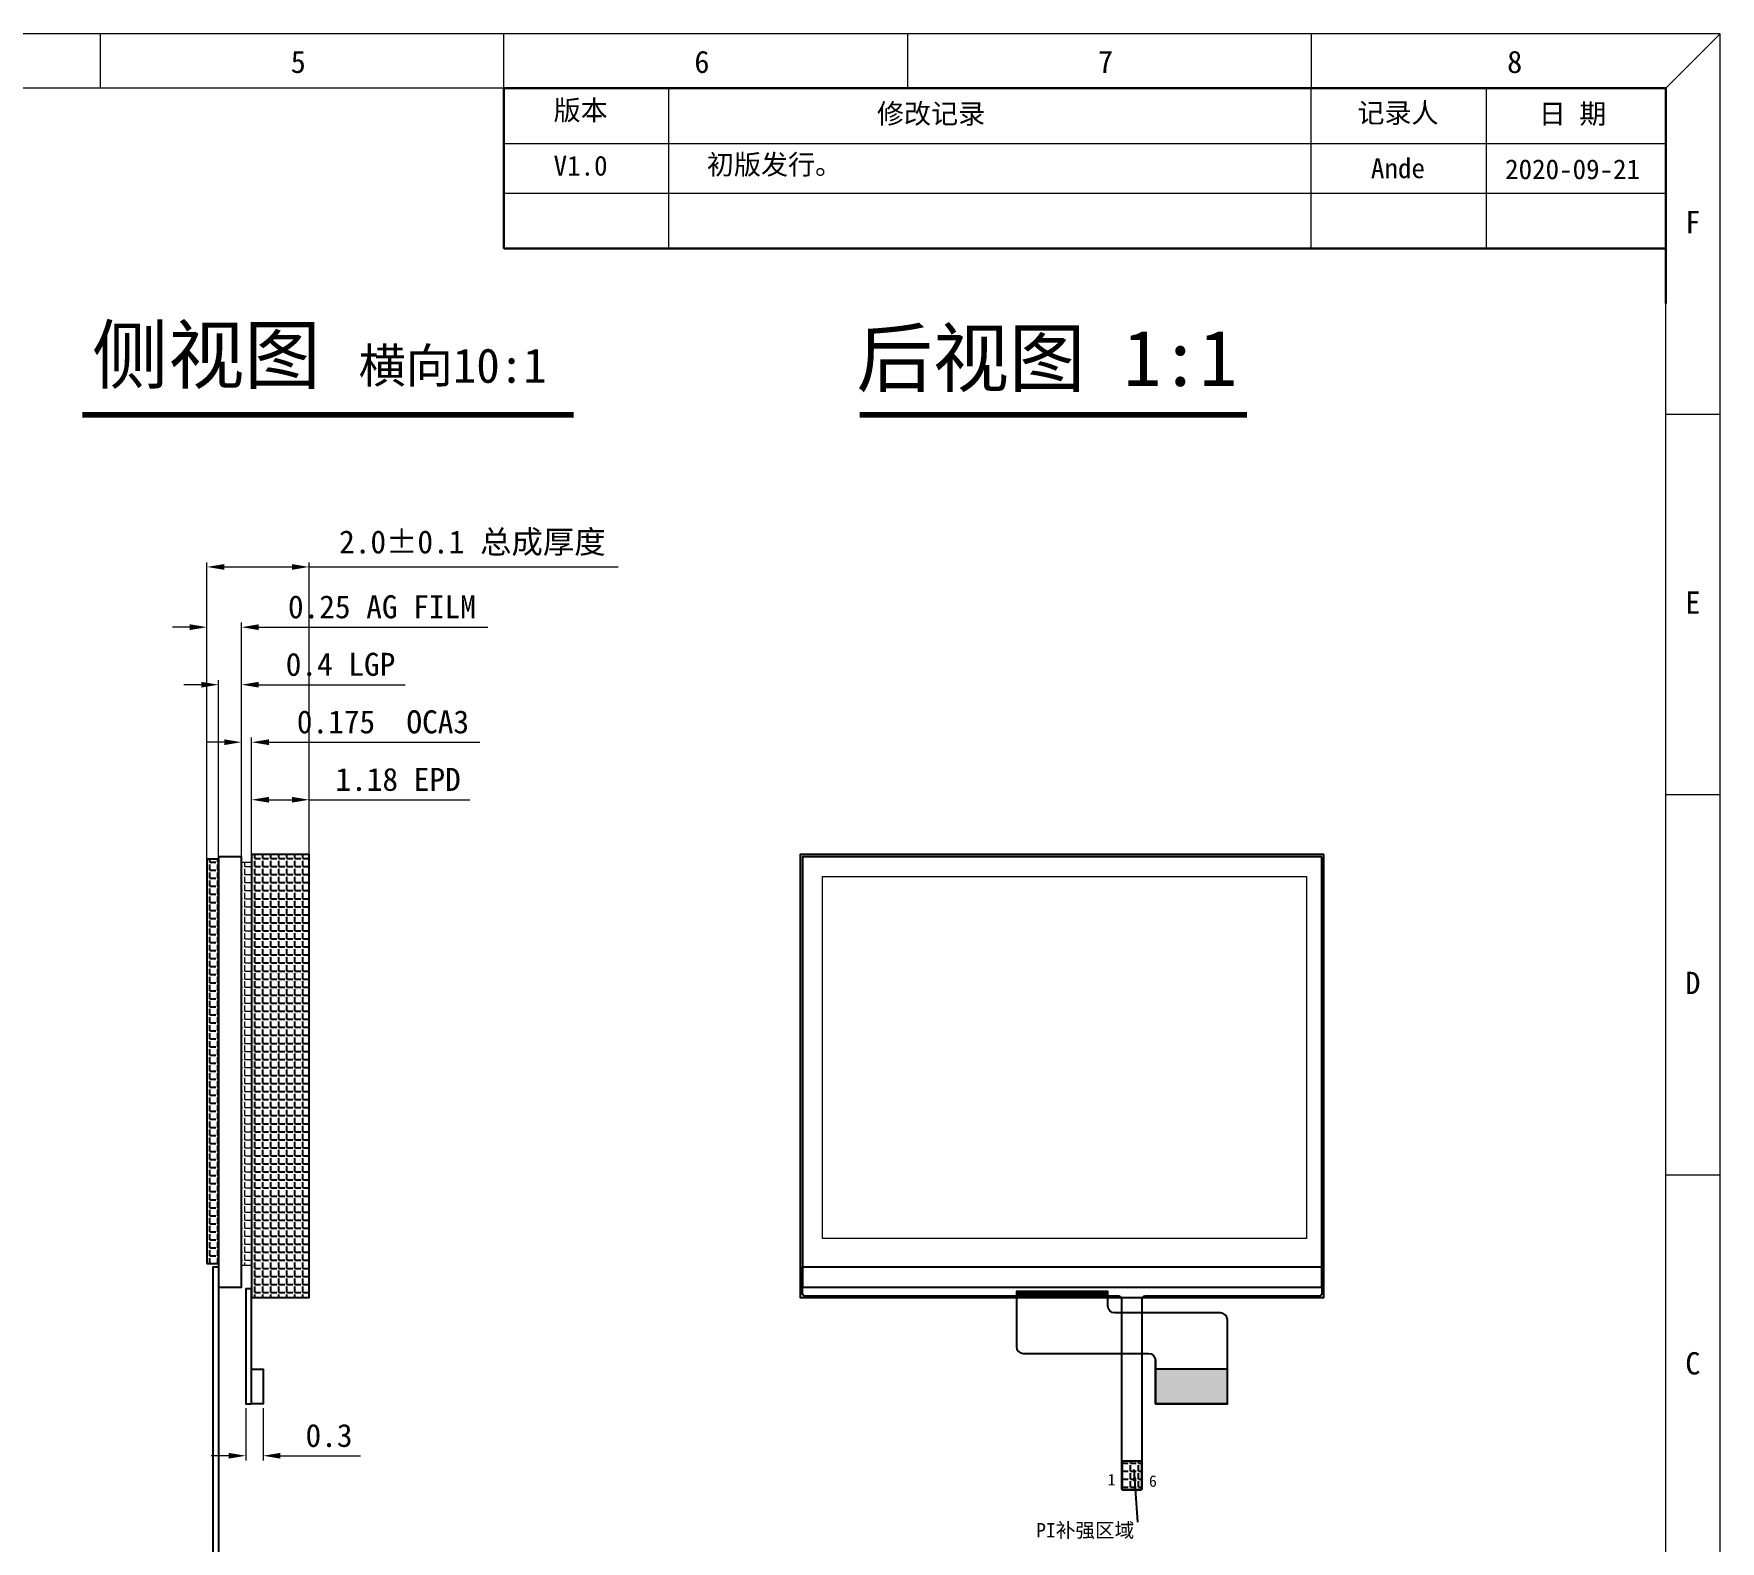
# Model space of a CAD drawing. Header units: millimetres. Extents: x 245 to 12024, y -5479 to 598.
# Drawn here: x 11731.3 to 12024.4, y -5343.9 to -5081.8 of the extents above; entities that cross this region are included whole.
import ezdxf
from ezdxf.enums import TextEntityAlignment as Align

# ---------------------------------------------------------------- set-up
doc = ezdxf.new("R2010")
doc.units = ezdxf.units.MM
for name, color, linetype in [('COVERLENS', 2, 'Continuous'), ('DIM', 7, 'Continuous'), ('FPC', 5, 'Continuous'), ('LCD', 240, 'Continuous'), ('LGP', 4, 'Continuous'), ('SENSOR', 3, 'Continuous'), ('背胶', 6, 'Continuous')]:
    doc.layers.add(name, color=color, linetype=linetype)
for name, color, linetype, lineweight in [('OCA', 206, 'Continuous', 5), ('Sundenal', 4, 'Continuous', 20), ('文字', 2, 'Continuous', 20)]:
    doc.layers.add(name, color=color, linetype=linetype, lineweight=lineweight)
doc.styles.get("Standard").update_dxf_attribs({"font": 'isocp2.shx', "bigfont": 'extfont2.shx'})
doc.styles.add('宋体', font='')
doc.styles.get('宋体').set_extended_font_data('SimSun')
doc.dimstyles.new('Sundenal', dxfattribs={"dimtxt": 3.5, "dimasz": 2, "dimexe": 1.5, "dimexo": 0.5, "dimtad": 1, "dimdsep": 46, "dimtxsty": 'Standard', "dimcen": 2.5, "dimadec": 0, "dimazin": 0, "dimtm": 1e-09, "dimtfac": 1, "dimtmove": 0, "dimatfit": 3, "dimfxl": 1, "dimarcsym": 0})
doc.dimstyles.new('Sundenal$0', dxfattribs={"dimtxt": 6, "dimasz": 3, "dimexe": 0.8, "dimexo": 0.8, "dimgap": 0.2, "dimtad": 1, "dimzin": 1, "dimdsep": 46, "dimtxsty": '宋体', "dimcen": 2.5, "dimadec": 0, "dimazin": 0, "dimtfac": 1, "dimtofl": 0, "dimtmove": 0, "dimatfit": 3, "dimfxl": 0.8, "dimtolj": 1, "dimlwd": 13, "dimlwe": 13, "dimarcsym": 0})

# ---------------------------------------------------------------- blocks, each defined once
blk = doc.blocks.new('sundenal')
at = {"layer": 'Sundenal', "color": 4}
blk.add_line((-429.24, 786.48), (-429.24, 805.66), dxfattribs=at)
blk.add_lwpolyline([(-1141.39, 0), (0, 0), (0, 805.66), (-1141.39, 805.66)], close=True, dxfattribs=at)
for points in [[(-571.67, 805.66), (-571.67, 786.48)], [(-286.82, 805.66), (-286.82, 786.48)], [(-144.39, 805.66), (-144.39, 786.48)], [(-19.18, 786.48), (0, 805.66)], [(-19.18, 671.38), (0, 671.38)], [(-19.18, 537.11), (0, 537.11)], [(-19.18, 402.83), (0, 402.83)]]:
    blk.add_lwpolyline(points, dxfattribs=at)
at = {"layer": 'Sundenal', "ltscale": 0.2}
blk.add_lwpolyline([(-19.18, 786.48), (-1122.21, 786.48), (-1122.21, 19.18), (-19.18, 19.18)], close=True, dxfattribs=at)
at = {"layer": 'Sundenal', "color": 4, "style": '宋体'}
for s, p in [('5', (-501.78, 795.73)), ('6', (-359.35, 795.73)), ('7', (-216.92, 795.73)), ('8', (-72.54, 795.73)), ('F', (-9.67, 739.15)), ('E', (-9.67, 604.87)), ('D', (-9.67, 470.59)), ('C', (-9.67, 336.32))]:
    blk.add_text(s, height=7.85, dxfattribs=at).set_placement(p, align=Align.MIDDLE_CENTER)
blk = doc.blocks.new('*D14')
at = {"layer": 'Defpoints', "color": 0, "transparency": 16777216}
for p in [(11779.19, -5214.97), (11769.19, -5230.89), (11779.19, -5230.89)]:
    blk.add_point(p, dxfattribs=at)
at = {"layer": 'DIM', "color": 0, "lineweight": 13, "transparency": 16777216}
for p, q in [((11769.19, -5230.09), (11769.19, -5214.17)), ((11772.19, -5214.97), (11776.19, -5214.97)), ((11779.19, -5230.09), (11779.19, -5214.17)), ((11779.19, -5214.97), (11807.1, -5214.97))]:
    blk.add_line(p, q, dxfattribs=at)
at = {"layer": 'DIM', "color": 0, "transparency": 16777216}
for points in [[(11772.19, -5214.47), (11772.19, -5215.47), (11769.19, -5214.97)], [(11776.19, -5214.47), (11776.19, -5215.47), (11779.19, -5214.97)]]:
    blk.add_solid(points, dxfattribs=at)
at = {"layer": 'DIM', "color": 0, "lineweight": 30, "transparency": 16777216, "insert": (11794.65, -5211.46), "char_height": 4, "attachment_point": 5, "style": '宋体'}
blk.add_mtext('\\A1;1.18 EPD', dxfattribs=at)
blk = doc.blocks.new('*D15')
at = {"layer": 'Defpoints', "color": 0, "transparency": 16777216}
for p in [(11769.19, -5204.97), (11767.44, -5230.49), (11769.19, -5230.27)]:
    blk.add_point(p, dxfattribs=at)
at = {"layer": 'DIM', "color": 0, "lineweight": 13, "transparency": 16777216}
for p, q in [((11764.44, -5204.97), (11761.44, -5204.97)), ((11767.44, -5229.69), (11767.44, -5204.17)), ((11769.19, -5229.47), (11769.19, -5204.17)), ((11772.19, -5204.97), (11808.86, -5204.97))]:
    blk.add_line(p, q, dxfattribs=at)
at = {"layer": 'DIM', "color": 0, "transparency": 16777216}
for points in [[(11764.44, -5204.47), (11764.44, -5205.47), (11767.44, -5204.97)], [(11772.19, -5204.47), (11772.19, -5205.47), (11769.19, -5204.97)]]:
    blk.add_solid(points, dxfattribs=at)
at = {"layer": 'DIM', "color": 0, "lineweight": 30, "transparency": 16777216, "insert": (11792.02, -5201.46), "char_height": 4, "attachment_point": 5, "style": '宋体'}
blk.add_mtext('\\A1;0.175  OCA3', dxfattribs=at)
blk = doc.blocks.new('*D10')
at = {"layer": 'Defpoints', "color": 0, "transparency": 16777216}
for p in [(11767.44, -5194.97), (11763.44, -5230.18), (11767.44, -5230.18)]:
    blk.add_point(p, dxfattribs=at)
at = {"layer": 'DIM', "color": 0, "lineweight": 13, "transparency": 16777216}
for p, q in [((11760.44, -5194.97), (11757.44, -5194.97)), ((11763.44, -5229.38), (11763.44, -5194.17)), ((11767.44, -5229.38), (11767.44, -5194.17)), ((11770.44, -5194.97), (11795.86, -5194.97))]:
    blk.add_line(p, q, dxfattribs=at)
at = {"layer": 'DIM', "color": 0, "transparency": 16777216}
for points in [[(11760.44, -5194.47), (11760.44, -5195.47), (11763.44, -5194.97)], [(11770.44, -5194.47), (11770.44, -5195.47), (11767.44, -5194.97)]]:
    blk.add_solid(points, dxfattribs=at)
at = {"layer": 'DIM', "color": 0, "lineweight": 30, "transparency": 16777216, "insert": (11784.65, -5191.46), "char_height": 4, "attachment_point": 5, "style": '宋体'}
blk.add_mtext('\\A1;0.4 LGP', dxfattribs=at)
blk = doc.blocks.new('*D16')
at = {"layer": 'Defpoints', "color": 0, "ltscale": 0.2, "transparency": 16777216}
for p in [(11768.19, -5319.96), (11771.19, -5319.96), (11771.19, -5329.01)]:
    blk.add_point(p, dxfattribs=at)
at = {"layer": '背胶', "color": 0, "lineweight": 13, "ltscale": 0.2, "transparency": 16777216}
for p, q in [((11768.19, -5320.76), (11768.19, -5329.81)), ((11771.19, -5320.76), (11771.19, -5329.81)), ((11765.19, -5329.01), (11762.19, -5329.01)), ((11774.19, -5329.01), (11788.1, -5329.01))]:
    blk.add_line(p, q, dxfattribs=at)
at = {"layer": '背胶', "color": 0, "ltscale": 0.2, "transparency": 16777216}
for points in [[(11765.19, -5328.51), (11765.19, -5329.51), (11768.19, -5329.01)], [(11774.19, -5328.51), (11774.19, -5329.51), (11771.19, -5329.01)]]:
    blk.add_solid(points, dxfattribs=at)
at = {"layer": '背胶', "color": 0, "ltscale": 0.2, "transparency": 16777216, "insert": (11782.65, -5325.51), "char_height": 4, "attachment_point": 5, "style": '宋体'}
blk.add_mtext('\\A1;0.3', dxfattribs=at)
blk = doc.blocks.new('*D18')
at = {"layer": 'Defpoints', "color": 0, "ltscale": 0.2, "transparency": 16777216}
for p in [(11779.19, -5174.5), (11779.19, -5224.89), (11761.44, -5230.58)]:
    blk.add_point(p, dxfattribs=at)
at = {"layer": '背胶', "color": 0, "lineweight": 13, "ltscale": 0.2, "transparency": 16777216}
for p, q in [((11761.44, -5229.78), (11761.44, -5173.7)), ((11764.44, -5174.5), (11776.19, -5174.5)), ((11779.19, -5224.09), (11779.19, -5173.7)), ((11779.19, -5174.5), (11832.92, -5174.5))]:
    blk.add_line(p, q, dxfattribs=at)
at = {"layer": '背胶', "color": 0, "ltscale": 0.2, "transparency": 16777216}
for points in [[(11764.44, -5174), (11764.44, -5175), (11761.44, -5174.5)], [(11776.19, -5174), (11776.19, -5175), (11779.19, -5174.5)]]:
    blk.add_solid(points, dxfattribs=at)
at = {"layer": '背胶', "color": 0, "ltscale": 0.2, "transparency": 16777216, "insert": (11807.56, -5170.38), "char_height": 4, "attachment_point": 5, "style": '宋体'}
blk.add_mtext('\\A1;2.0±0.1 总成厚度', dxfattribs=at)
blk = doc.blocks.new('*D26')
at = {"layer": 'Defpoints', "color": 0, "transparency": 16777216}
for p in [(11767.44, -5184.97), (11767.44, -5220.18), (11761.44, -5230.58)]:
    blk.add_point(p, dxfattribs=at)
at = {"layer": 'DIM', "color": 0, "lineweight": 13, "transparency": 16777216}
for p, q in [((11761.44, -5229.78), (11761.44, -5184.17)), ((11767.44, -5219.38), (11767.44, -5184.17)), ((11758.44, -5184.97), (11755.44, -5184.97)), ((11770.44, -5184.97), (11810.24, -5184.97))]:
    blk.add_line(p, q, dxfattribs=at)
at = {"layer": 'DIM', "color": 0, "transparency": 16777216}
for points in [[(11758.44, -5184.47), (11758.44, -5185.47), (11761.44, -5184.97)], [(11770.44, -5184.47), (11770.44, -5185.47), (11767.44, -5184.97)]]:
    blk.add_solid(points, dxfattribs=at)
at = {"layer": 'DIM', "color": 0, "lineweight": 30, "transparency": 16777216, "insert": (11791.84, -5181.46), "char_height": 4, "attachment_point": 5, "style": '宋体'}
blk.add_mtext('\\A1;0.25 AG FILM', dxfattribs=at)

msp = doc.modelspace()

# ---------------------------------------------------------------- hatches: boundary and pattern name
at = {"layer": 'FPC'}
msp.add_hatch(color=256, dxfattribs=at).paths.add_polyline_path([(11938.7735, -5313.9577), (11926.2737, -5313.9577), (11926.2737, -5319.9577), (11926.5329, -5319.9577), (11938.7735, -5319.9577), (11938.7735, -5317.1456), (11938.7735, -5316.6813)])
at = {"layer": 'FPC', "ltscale": 0.2}
h = msp.add_hatch(dxfattribs=at)
h.set_pattern_fill('ANGLE', color=256, scale=0.2, style=0)
h.set_pattern_definition([(0, (-14.0435, -435.1954), (0, 1.397), [1.016, -0.381]), (90, (-14.0435, -435.1954), (-1.397, 9e-17), [1.016, -0.381])])
edge = h.paths.add_edge_path()
edge.add_line((11920.5954, -5334.9577), (11923.6954, -5334.9577))
edge.add_arc((11923.6954, -5334.7577), 0.2, 270, 360)
edge.add_line((11923.8954, -5334.7577), (11923.8954, -5329.9577))
edge.add_line((11923.8954, -5329.9577), (11920.3954, -5329.9577))
edge.add_line((11920.3954, -5329.9577), (11920.3954, -5334.7577))
edge.add_arc((11920.5954, -5334.7577), 0.2, 180, 270)
at = {"layer": 'LCD', "linetype": 'Continuous'}
h = msp.add_hatch(dxfattribs=at)
h.set_pattern_fill('ANGLE', color=256, scale=0.2, style=0)
h.set_pattern_definition([(0, (2053.6066, -887.5012), (0, 1.397), [1.016, -0.381]), (90, (2053.6066, -887.5012), (-1.397, 9e-17), [1.016, -0.381])])
h.paths.add_polyline_path([(11769.1915, -5301.4863), (11779.1915, -5301.4863), (11779.1915, -5224.4863), (11769.1915, -5224.4863)])
at = {"layer": 'OCA'}
h = msp.add_hatch(dxfattribs=at)
h.set_pattern_fill('ANGLE', color=256, scale=0.2, style=0)
h.set_pattern_definition([(0, (2051.8566, -887.5012), (0, 1.397), [1.016, -0.381]), (90, (2051.8566, -887.5012), (-1.397, 9e-17), [1.016, -0.381])])
h.paths.add_polyline_path([(11767.4415, -5295.8863), (11769.1915, -5295.8863), (11769.1915, -5225.8863), (11767.4415, -5225.8863)])
at = {"layer": 'SENSOR', "linetype": 'Continuous'}
h = msp.add_hatch(dxfattribs=at)
h.set_pattern_fill('ANGLE', color=6, scale=0.2, style=0)
h.set_pattern_definition([(0, (0.603, -453.6695), (0, 1.397), [1.016, -0.381]), (90, (0.603, -453.6695), (-1.397, 9e-17), [1.016, -0.381])])
h.paths.add_polyline_path([(11761.4415, -5295.5863), (11763.4415, -5295.5863), (11763.4415, -5225.2863), (11761.4415, -5225.2863)])

# ---------------------------------------------------------------- linework, layer by layer
at = {"layer": 'COVERLENS', "color": 2, "linetype": 'Continuous', "lineweight": 0}
msp.add_lwpolyline([(11952.5019, -5291.2363), (11868.4019, -5291.2363), (11868.4019, -5228.3363), (11952.5019, -5228.3363)], close=True, dxfattribs=at)
at = {"layer": 'DIM', "lineweight": 30, "ltscale": 0.2, "const_width": 0.9713}
for points in [[(11739.7525, -5148.0529), (11825.1778, -5148.0529)], [(11874.886, -5148.0529), (11942.1827, -5148.0529)]]:
    msp.add_lwpolyline(points, dxfattribs=at)
at = {"layer": 'FPC', "ltscale": 0.2}
for p, q in [((11762.4415, -5296.1863), (11762.4415, -5352.2572)), ((11762.4415, -5296.1863), (11763.4415, -5296.1863)), ((11763.4415, -5296.1863), (11763.4415, -5352.2572))]:
    msp.add_line(p, q, dxfattribs=at)
at = {"layer": 'FPC'}
for p, q in [((11938.7735, -5313.9577), (11926.2737, -5313.9577)), ((11938.7735, -5317.2408), (11938.7735, -5316.6813)), ((11926.5329, -5319.9577), (11926.2737, -5319.9577)), ((11938.7735, -5319.9577), (11926.5329, -5319.9577))]:
    msp.add_line(p, q, dxfattribs=at)
at = {"layer": 'FPC', "ltscale": 0.2}
for points in [[(11955.1519, -5296.1863), (11955.1519, -5300.7863, -0.41421356), (11954.6519, -5301.2863), (11924.3954, -5301.2863, 0.41421356), (11923.8954, -5301.7863), (11923.8954, -5334.7577, -0.41421356), (11923.6954, -5334.9577), (11920.5954, -5334.9577, -0.41421356), (11920.3954, -5334.7577), (11920.3954, -5301.7863, 0.41421356), (11919.8954, -5301.2863), (11865.4519, -5301.2863, -0.41421356), (11864.9519, -5300.7863), (11864.9519, -5296.1863)], [(11920.5954, -5334.9577), (11923.6954, -5334.9577, 0.41421356), (11923.8954, -5334.7577), (11923.8954, -5329.9577), (11920.3954, -5329.9577), (11920.3954, -5334.7577, 0.41421356)]]:
    msp.add_lwpolyline(points, format="xyb", close=True, dxfattribs=at)
msp.add_lwpolyline([(11769.1915, -5299.9852), (11768.1915, -5299.9852), (11768.1915, -5319.9577), (11769.1915, -5319.9577), (11769.1915, -5299.9852)], dxfattribs=at)
at = {"layer": 'FPC'}
msp.add_lwpolyline([(11926.5329, -5319.9577), (11926.2737, -5319.9577), (11938.7735, -5319.9577), (11938.7735, -5317.1456), (11938.7735, -5305.3939, 0.41421356), (11937.5735, -5304.1939), (11919.2069, -5304.1939, -0.41421356), (11918.0069, -5302.9939), (11918.0069, -5300.4863), (11917.9069, -5300.4863), (11902.0969, -5300.4863), (11902.0969, -5310.0266, 0.41421356), (11903.2969, -5311.2266), (11925.0737, -5311.2266, -0.41421356), (11926.2737, -5312.4266), (11926.2737, -5312.4543), (11926.2737, -5319.9577), (11926.2737, -5312.4543)], format="xyb", dxfattribs=at)
for points in [[(11903.1969, -5301.2863), (11903.1969, -5301.0863), (11902.1969, -5301.0863), (11902.1969, -5300.9763), (11903.1969, -5300.9763), (11903.1969, -5300.7363), (11902.1969, -5300.7363), (11902.1969, -5300.6263), (11903.1969, -5300.6263), (11903.1969, -5300.4863), (11903.3069, -5300.4863), (11903.3069, -5301.2863), (11903.1969, -5301.2863)], [(11903.5069, -5300.4863), (11903.3969, -5300.4863), (11903.3969, -5300.5138), (11903.3969, -5300.5438), (11903.3969, -5300.5738), (11903.3969, -5301.2863), (11903.5069, -5301.2863), (11903.5069, -5301.2863)], [(11903.7069, -5300.4863), (11903.5969, -5300.4863), (11903.5969, -5300.5138), (11903.5969, -5300.5438), (11903.5969, -5300.5738), (11903.5969, -5301.2863), (11903.7069, -5301.2863), (11903.7069, -5301.2863)], [(11903.9069, -5300.4863), (11903.7969, -5300.4863), (11903.7969, -5300.5138), (11903.7969, -5300.5438), (11903.7969, -5300.5738), (11903.7969, -5301.2863), (11903.9069, -5301.2863), (11903.9069, -5301.2863)], [(11904.1069, -5300.4863), (11903.9969, -5300.4863), (11903.9969, -5300.5138), (11903.9969, -5300.5438), (11903.9969, -5300.5738), (11903.9969, -5301.2863), (11904.1069, -5301.2863), (11904.1069, -5301.2863)], [(11904.3069, -5300.4863), (11904.1969, -5300.4863), (11904.1969, -5300.5138), (11904.1969, -5300.5438), (11904.1969, -5300.5738), (11904.1969, -5301.2863), (11904.3069, -5301.2863), (11904.3069, -5301.2863)], [(11904.5069, -5300.4863), (11904.3969, -5300.4863), (11904.3969, -5300.5138), (11904.3969, -5300.5438), (11904.3969, -5300.5738), (11904.3969, -5301.2863), (11904.5069, -5301.2863), (11904.5069, -5301.2863)], [(11904.7069, -5300.4863), (11904.5969, -5300.4863), (11904.5969, -5300.5138), (11904.5969, -5300.5438), (11904.5969, -5300.5738), (11904.5969, -5301.2863), (11904.7069, -5301.2863), (11904.7069, -5301.2863)], [(11904.9069, -5300.4863), (11904.7969, -5300.4863), (11904.7969, -5300.5138), (11904.7969, -5300.5438), (11904.7969, -5300.5738), (11904.7969, -5301.2863), (11904.9069, -5301.2863), (11904.9069, -5301.2863)], [(11905.1069, -5300.4863), (11904.9969, -5300.4863), (11904.9969, -5300.5138), (11904.9969, -5300.5438), (11904.9969, -5300.5738), (11904.9969, -5301.2863), (11905.1069, -5301.2863), (11905.1069, -5301.2863)], [(11905.3069, -5300.4863), (11905.1969, -5300.4863), (11905.1969, -5300.5138), (11905.1969, -5300.5438), (11905.1969, -5300.5738), (11905.1969, -5301.2863), (11905.3069, -5301.2863), (11905.3069, -5301.2863)], [(11905.3069, -5300.6013), (11905.3069, -5300.6013), (11905.3069, -5300.4863), (11905.1969, -5300.4863), (11905.1969, -5300.6013), (11905.1969, -5300.4863), (11905.3069, -5300.4863), (11905.3069, -5300.6013)], [(11905.3069, -5300.4863), (11905.1969, -5300.4863), (11905.1969, -5300.5138), (11905.1969, -5300.5438), (11905.1969, -5300.5738), (11905.1969, -5301.2863), (11905.3069, -5301.2863), (11905.3069, -5301.2863)], [(11905.5069, -5300.4863), (11905.3969, -5300.4863), (11905.3969, -5300.5138), (11905.3969, -5300.5438), (11905.3969, -5300.5738), (11905.3969, -5301.2863), (11905.5069, -5301.2863), (11905.5069, -5301.2863)], [(11905.7069, -5300.4863), (11905.5969, -5300.4863), (11905.5969, -5300.5138), (11905.5969, -5300.5438), (11905.5969, -5300.5738), (11905.5969, -5301.2863), (11905.7069, -5301.2863), (11905.7069, -5301.2863)], [(11905.9069, -5300.4863), (11905.7969, -5300.4863), (11905.7969, -5300.5138), (11905.7969, -5300.5438), (11905.7969, -5300.5738), (11905.7969, -5301.2863), (11905.9069, -5301.2863), (11905.9069, -5301.2863)], [(11906.1069, -5300.4863), (11905.9969, -5300.4863), (11905.9969, -5300.5138), (11905.9969, -5300.5438), (11905.9969, -5300.5738), (11905.9969, -5301.2863), (11906.1069, -5301.2863), (11906.1069, -5301.2863)], [(11906.3069, -5300.4863), (11906.1969, -5300.4863), (11906.1969, -5300.5138), (11906.1969, -5300.5438), (11906.1969, -5300.5738), (11906.1969, -5301.2863), (11906.3069, -5301.2863), (11906.3069, -5301.2863)], [(11906.5069, -5300.4863), (11906.3969, -5300.4863), (11906.3969, -5300.5138), (11906.3969, -5300.5438), (11906.3969, -5300.5738), (11906.3969, -5301.2863), (11906.5069, -5301.2863), (11906.5069, -5301.2863)], [(11906.7069, -5300.4863), (11906.5969, -5300.4863), (11906.5969, -5300.5138), (11906.5969, -5300.5438), (11906.5969, -5300.5738), (11906.5969, -5301.2863), (11906.7069, -5301.2863), (11906.7069, -5301.2863)], [(11906.7069, -5300.4863), (11906.5969, -5300.4863), (11906.5969, -5300.5138), (11906.5969, -5300.5438), (11906.5969, -5300.5738), (11906.5969, -5301.2863), (11906.7069, -5301.2863), (11906.7069, -5301.2863)], [(11906.7069, -5300.6013), (11906.7069, -5300.6013), (11906.7069, -5300.4863), (11906.5969, -5300.4863), (11906.5969, -5300.6013), (11906.5969, -5300.4863), (11906.7069, -5300.4863), (11906.7069, -5300.6013)], [(11906.9069, -5300.4863), (11906.7969, -5300.4863), (11906.7969, -5300.5138), (11906.7969, -5300.5438), (11906.7969, -5300.5738), (11906.7969, -5301.2863), (11906.9069, -5301.2863), (11906.9069, -5301.2863)], [(11906.9069, -5300.6013), (11906.9069, -5300.6013), (11906.9069, -5300.4863), (11906.7969, -5300.4863), (11906.7969, -5300.6013), (11906.7969, -5300.4863), (11906.9069, -5300.4863), (11906.9069, -5300.6013)], [(11906.9069, -5300.4863), (11906.7969, -5300.4863), (11906.7969, -5300.5138), (11906.7969, -5300.5438), (11906.7969, -5300.5738), (11906.7969, -5301.2863), (11906.9069, -5301.2863), (11906.9069, -5301.2863)], [(11907.1069, -5300.4863), (11906.9969, -5300.4863), (11906.9969, -5300.5138), (11906.9969, -5300.5438), (11906.9969, -5300.5738), (11906.9969, -5301.2863), (11907.1069, -5301.2863), (11907.1069, -5301.2863)], [(11907.1069, -5300.6013), (11907.1069, -5300.6013), (11907.1069, -5300.4863), (11906.9969, -5300.4863), (11906.9969, -5300.6013), (11906.9969, -5300.4863), (11907.1069, -5300.4863), (11907.1069, -5300.6013)], [(11907.1069, -5300.4863), (11906.9969, -5300.4863), (11906.9969, -5300.5138), (11906.9969, -5300.5438), (11906.9969, -5300.5738), (11906.9969, -5301.2863), (11907.1069, -5301.2863), (11907.1069, -5301.2863)], [(11907.3069, -5300.4863), (11907.1969, -5300.4863), (11907.1969, -5300.5138), (11907.1969, -5300.5438), (11907.1969, -5300.5738), (11907.1969, -5301.2863), (11907.3069, -5301.2863), (11907.3069, -5301.2863)], [(11907.3069, -5300.6013), (11907.3069, -5300.6013), (11907.3069, -5300.4863), (11907.1969, -5300.4863), (11907.1969, -5300.6013), (11907.1969, -5300.4863), (11907.3069, -5300.4863), (11907.3069, -5300.6013)], [(11907.3069, -5300.4863), (11907.1969, -5300.4863), (11907.1969, -5300.5138), (11907.1969, -5300.5438), (11907.1969, -5300.5738), (11907.1969, -5301.2863), (11907.3069, -5301.2863), (11907.3069, -5301.2863)], [(11907.5069, -5300.4863), (11907.3969, -5300.4863), (11907.3969, -5300.5138), (11907.3969, -5300.5438), (11907.3969, -5300.5738), (11907.3969, -5301.2863), (11907.5069, -5301.2863), (11907.5069, -5301.2863)], [(11907.5069, -5300.6013), (11907.5069, -5300.6013), (11907.5069, -5300.4863), (11907.3969, -5300.4863), (11907.3969, -5300.6013), (11907.3969, -5300.4863), (11907.5069, -5300.4863), (11907.5069, -5300.6013)], [(11907.5069, -5300.4863), (11907.3969, -5300.4863), (11907.3969, -5300.5138), (11907.3969, -5300.5438), (11907.3969, -5300.5738), (11907.3969, -5301.2863), (11907.5069, -5301.2863), (11907.5069, -5301.2863)], [(11907.7069, -5300.4863), (11907.5969, -5300.4863), (11907.5969, -5300.5138), (11907.5969, -5300.5438), (11907.5969, -5300.5738), (11907.5969, -5301.2863), (11907.7069, -5301.2863), (11907.7069, -5301.2863)], [(11907.7069, -5300.4863), (11907.5969, -5300.4863), (11907.5969, -5300.5138), (11907.5969, -5300.5438), (11907.5969, -5300.5738), (11907.5969, -5301.2863), (11907.7069, -5301.2863), (11907.7069, -5301.2863)], [(11907.7069, -5300.6013), (11907.7069, -5300.6013), (11907.7069, -5300.4863), (11907.5969, -5300.4863), (11907.5969, -5300.6013), (11907.5969, -5300.4863), (11907.7069, -5300.4863), (11907.7069, -5300.6013)], [(11907.7069, -5300.4863), (11907.5969, -5300.4863), (11907.5969, -5300.5138), (11907.5969, -5300.5438), (11907.5969, -5300.5738), (11907.5969, -5301.2863), (11907.7069, -5301.2863), (11907.7069, -5301.2863)], [(11907.9069, -5300.4863), (11907.7969, -5300.4863), (11907.7969, -5300.5138), (11907.7969, -5300.5438), (11907.7969, -5300.5738), (11907.7969, -5301.2863), (11907.9069, -5301.2863), (11907.9069, -5301.2863)], [(11908.1069, -5300.4863), (11907.9969, -5300.4863), (11907.9969, -5300.5138), (11907.9969, -5300.5438), (11907.9969, -5300.5738), (11907.9969, -5301.2863), (11908.1069, -5301.2863), (11908.1069, -5301.2863)], [(11908.3069, -5300.4863), (11908.1969, -5300.4863), (11908.1969, -5300.5138), (11908.1969, -5300.5438), (11908.1969, -5300.5738), (11908.1969, -5301.2863), (11908.3069, -5301.2863), (11908.3069, -5301.2863)], [(11908.5069, -5300.4863), (11908.3969, -5300.4863), (11908.3969, -5300.5138), (11908.3969, -5300.5438), (11908.3969, -5300.5738), (11908.3969, -5301.2863), (11908.5069, -5301.2863), (11908.5069, -5301.2863)], [(11908.5069, -5300.6013), (11908.5069, -5300.6013), (11908.5069, -5300.4863), (11908.3969, -5300.4863), (11908.3969, -5300.6013), (11908.3969, -5300.4863), (11908.5069, -5300.4863), (11908.5069, -5300.6013)], [(11908.5069, -5300.4863), (11908.3969, -5300.4863), (11908.3969, -5300.5138), (11908.3969, -5300.5438), (11908.3969, -5300.5738), (11908.3969, -5301.2863), (11908.5069, -5301.2863), (11908.5069, -5301.2863)], [(11908.7069, -5300.4863), (11908.5969, -5300.4863), (11908.5969, -5300.5138), (11908.5969, -5300.5438), (11908.5969, -5300.5738), (11908.5969, -5301.2863), (11908.7069, -5301.2863), (11908.7069, -5301.2863)], [(11908.7069, -5300.6013), (11908.7069, -5300.6013), (11908.7069, -5300.4863), (11908.5969, -5300.4863), (11908.5969, -5300.6013), (11908.5969, -5300.4863), (11908.7069, -5300.4863), (11908.7069, -5300.6013)], [(11908.7069, -5300.4863), (11908.5969, -5300.4863), (11908.5969, -5300.5138), (11908.5969, -5300.5438), (11908.5969, -5300.5738), (11908.5969, -5301.2863), (11908.7069, -5301.2863), (11908.7069, -5301.2863)], [(11908.9069, -5300.4863), (11908.7969, -5300.4863), (11908.7969, -5300.5138), (11908.7969, -5300.5438), (11908.7969, -5300.5738), (11908.7969, -5301.2863), (11908.9069, -5301.2863), (11908.9069, -5301.2863)], [(11909.1069, -5300.4863), (11908.9969, -5300.4863), (11908.9969, -5300.5138), (11908.9969, -5300.5438), (11908.9969, -5300.5738), (11908.9969, -5301.2863), (11909.1069, -5301.2863), (11909.1069, -5301.2863)], [(11909.1069, -5300.6013), (11909.1069, -5300.6013), (11909.1069, -5300.4863), (11908.9969, -5300.4863), (11908.9969, -5300.6013), (11908.9969, -5300.4863), (11909.1069, -5300.4863), (11909.1069, -5300.6013)], [(11909.1069, -5300.4863), (11908.9969, -5300.4863), (11908.9969, -5300.5138), (11908.9969, -5300.5438), (11908.9969, -5300.5738), (11908.9969, -5301.2863), (11909.1069, -5301.2863), (11909.1069, -5301.2863)], [(11909.3069, -5300.4863), (11909.1969, -5300.4863), (11909.1969, -5300.5138), (11909.1969, -5300.5438), (11909.1969, -5300.5738), (11909.1969, -5301.2863), (11909.3069, -5301.2863), (11909.3069, -5301.2863)], [(11909.5069, -5300.4863), (11909.3969, -5300.4863), (11909.3969, -5300.5138), (11909.3969, -5300.5438), (11909.3969, -5300.5738), (11909.3969, -5301.2863), (11909.5069, -5301.2863), (11909.5069, -5301.2863)], [(11909.5069, -5300.6013), (11909.5069, -5300.6013), (11909.5069, -5300.4863), (11909.3969, -5300.4863), (11909.3969, -5300.6013), (11909.3969, -5300.4863), (11909.5069, -5300.4863), (11909.5069, -5300.6013)], [(11909.5069, -5300.4863), (11909.3969, -5300.4863), (11909.3969, -5300.5138), (11909.3969, -5300.5438), (11909.3969, -5300.5738), (11909.3969, -5301.2863), (11909.5069, -5301.2863), (11909.5069, -5301.2863)], [(11909.7069, -5300.4863), (11909.5969, -5300.4863), (11909.5969, -5300.5138), (11909.5969, -5300.5438), (11909.5969, -5300.5738), (11909.5969, -5301.2863), (11909.7069, -5301.2863), (11909.7069, -5301.2863)], [(11909.9069, -5300.4863), (11909.7969, -5300.4863), (11909.7969, -5300.5138), (11909.7969, -5300.5438), (11909.7969, -5300.5738), (11909.7969, -5301.2863), (11909.9069, -5301.2863), (11909.9069, -5301.2863)], [(11910.1069, -5300.4863), (11909.9969, -5300.4863), (11909.9969, -5300.5138), (11909.9969, -5300.5438), (11909.9969, -5300.5738), (11909.9969, -5301.2863), (11910.1069, -5301.2863), (11910.1069, -5301.2863)], [(11910.3069, -5300.4863), (11910.1969, -5300.4863), (11910.1969, -5300.5138), (11910.1969, -5300.5438), (11910.1969, -5300.5738), (11910.1969, -5301.2863), (11910.3069, -5301.2863), (11910.3069, -5301.2863)], [(11910.3069, -5300.6013), (11910.3069, -5300.6013), (11910.3069, -5300.4863), (11910.1969, -5300.4863), (11910.1969, -5300.6013), (11910.1969, -5300.4863), (11910.3069, -5300.4863), (11910.3069, -5300.6013)], [(11910.3069, -5300.4863), (11910.1969, -5300.4863), (11910.1969, -5300.5138), (11910.1969, -5300.5438), (11910.1969, -5300.5738), (11910.1969, -5301.2863), (11910.3069, -5301.2863), (11910.3069, -5301.2863)], [(11910.5069, -5300.4863), (11910.3969, -5300.4863), (11910.3969, -5300.5138), (11910.3969, -5300.5438), (11910.3969, -5300.5738), (11910.3969, -5301.2863), (11910.5069, -5301.2863), (11910.5069, -5301.2863)], [(11910.5069, -5300.6013), (11910.5069, -5300.6013), (11910.5069, -5300.4863), (11910.3969, -5300.4863), (11910.3969, -5300.6013), (11910.3969, -5300.4863), (11910.5069, -5300.4863), (11910.5069, -5300.6013)], [(11910.5069, -5300.4863), (11910.3969, -5300.4863), (11910.3969, -5300.5138), (11910.3969, -5300.5438), (11910.3969, -5300.5738), (11910.3969, -5301.2863), (11910.5069, -5301.2863), (11910.5069, -5301.2863)], [(11910.7069, -5300.4863), (11910.5969, -5300.4863), (11910.5969, -5300.5138), (11910.5969, -5300.5438), (11910.5969, -5300.5738), (11910.5969, -5301.2863), (11910.7069, -5301.2863), (11910.7069, -5301.2863)], [(11910.9069, -5300.4863), (11910.7969, -5300.4863), (11910.7969, -5300.5138), (11910.7969, -5300.5438), (11910.7969, -5300.5738), (11910.7969, -5301.2863), (11910.9069, -5301.2863), (11910.9069, -5301.2863)], [(11911.1069, -5300.4863), (11910.9969, -5300.4863), (11910.9969, -5300.5138), (11910.9969, -5300.5438), (11910.9969, -5300.5738), (11910.9969, -5301.2863), (11911.1069, -5301.2863), (11911.1069, -5301.2863)], [(11911.3069, -5300.4863), (11911.1969, -5300.4863), (11911.1969, -5300.5138), (11911.1969, -5300.5438), (11911.1969, -5300.5738), (11911.1969, -5301.2863), (11911.3069, -5301.2863), (11911.3069, -5301.2863)], [(11911.3069, -5300.6013), (11911.3069, -5300.6013), (11911.3069, -5300.4863), (11911.1969, -5300.4863), (11911.1969, -5300.6013), (11911.1969, -5300.4863), (11911.3069, -5300.4863), (11911.3069, -5300.6013)], [(11911.3069, -5300.4863), (11911.1969, -5300.4863), (11911.1969, -5300.5138), (11911.1969, -5300.5438), (11911.1969, -5300.5738), (11911.1969, -5301.2863), (11911.3069, -5301.2863), (11911.3069, -5301.2863)], [(11911.5069, -5300.4863), (11911.3969, -5300.4863), (11911.3969, -5300.5138), (11911.3969, -5300.5438), (11911.3969, -5300.5738), (11911.3969, -5301.2863), (11911.5069, -5301.2863), (11911.5069, -5301.2863)], [(11911.7069, -5300.4863), (11911.5969, -5300.4863), (11911.5969, -5300.5138), (11911.5969, -5300.5438), (11911.5969, -5300.5738), (11911.5969, -5301.2863), (11911.7069, -5301.2863), (11911.7069, -5301.2863)], [(11911.9069, -5300.4863), (11911.7969, -5300.4863), (11911.7969, -5300.5138), (11911.7969, -5300.5438), (11911.7969, -5300.5738), (11911.7969, -5301.2863), (11911.9069, -5301.2863), (11911.9069, -5301.2863)], [(11912.1069, -5300.4863), (11911.9969, -5300.4863), (11911.9969, -5300.5138), (11911.9969, -5300.5438), (11911.9969, -5300.5738), (11911.9969, -5301.2863), (11912.1069, -5301.2863), (11912.1069, -5301.2863)], [(11912.1069, -5300.6013), (11912.1069, -5300.6013), (11912.1069, -5300.4863), (11911.9969, -5300.4863), (11911.9969, -5300.6013), (11911.9969, -5300.4863), (11912.1069, -5300.4863), (11912.1069, -5300.6013)], [(11912.1069, -5300.4863), (11911.9969, -5300.4863), (11911.9969, -5300.5138), (11911.9969, -5300.5438), (11911.9969, -5300.5738), (11911.9969, -5301.2863), (11912.1069, -5301.2863), (11912.1069, -5301.2863)], [(11912.3069, -5300.4863), (11912.1969, -5300.4863), (11912.1969, -5300.5138), (11912.1969, -5300.5438), (11912.1969, -5300.5738), (11912.1969, -5301.2863), (11912.3069, -5301.2863), (11912.3069, -5301.2863)], [(11912.3069, -5300.6013), (11912.3069, -5300.6013), (11912.3069, -5300.4863), (11912.1969, -5300.4863), (11912.1969, -5300.6013), (11912.1969, -5300.4863), (11912.3069, -5300.4863), (11912.3069, -5300.6013)], [(11912.3069, -5300.4863), (11912.1969, -5300.4863), (11912.1969, -5300.5138), (11912.1969, -5300.5438), (11912.1969, -5300.5738), (11912.1969, -5301.2863), (11912.3069, -5301.2863), (11912.3069, -5301.2863)], [(11912.5069, -5300.4863), (11912.3969, -5300.4863), (11912.3969, -5300.5138), (11912.3969, -5300.5438), (11912.3969, -5300.5738), (11912.3969, -5301.2863), (11912.5069, -5301.2863), (11912.5069, -5301.2863)], [(11912.7069, -5300.4863), (11912.5969, -5300.4863), (11912.5969, -5300.5138), (11912.5969, -5300.5438), (11912.5969, -5300.5738), (11912.5969, -5301.2863), (11912.7069, -5301.2863), (11912.7069, -5301.2863)], [(11912.9069, -5300.4863), (11912.7969, -5300.4863), (11912.7969, -5300.5138), (11912.7969, -5300.5438), (11912.7969, -5300.5738), (11912.7969, -5301.2863), (11912.9069, -5301.2863), (11912.9069, -5301.2863)], [(11913.1069, -5300.4863), (11912.9969, -5300.4863), (11912.9969, -5300.5138), (11912.9969, -5300.5438), (11912.9969, -5300.5738), (11912.9969, -5301.2863), (11913.1069, -5301.2863), (11913.1069, -5301.2863)], [(11913.1069, -5300.6013), (11913.1069, -5300.6013), (11913.1069, -5300.4863), (11912.9969, -5300.4863), (11912.9969, -5300.6013), (11912.9969, -5300.4863), (11913.1069, -5300.4863), (11913.1069, -5300.6013)], [(11913.1069, -5300.4863), (11912.9969, -5300.4863), (11912.9969, -5300.5138), (11912.9969, -5300.5438), (11912.9969, -5300.5738), (11912.9969, -5301.2863), (11913.1069, -5301.2863), (11913.1069, -5301.2863)], [(11913.3069, -5300.4863), (11913.1969, -5300.4863), (11913.1969, -5300.5138), (11913.1969, -5300.5438), (11913.1969, -5300.5738), (11913.1969, -5301.2863), (11913.3069, -5301.2863), (11913.3069, -5301.2863)], [(11913.5069, -5300.4863), (11913.3969, -5300.4863), (11913.3969, -5300.5138), (11913.3969, -5300.5438), (11913.3969, -5300.5738), (11913.3969, -5301.2863), (11913.5069, -5301.2863), (11913.5069, -5301.2863)], [(11913.7069, -5300.4863), (11913.5969, -5300.4863), (11913.5969, -5300.5138), (11913.5969, -5300.5438), (11913.5969, -5300.5738), (11913.5969, -5301.2863), (11913.7069, -5301.2863), (11913.7069, -5301.2863)], [(11913.9069, -5300.4863), (11913.7969, -5300.4863), (11913.7969, -5300.5138), (11913.7969, -5300.5438), (11913.7969, -5300.5738), (11913.7969, -5301.2863), (11913.9069, -5301.2863), (11913.9069, -5301.2863)], [(11913.9069, -5300.6013), (11913.9069, -5300.6013), (11913.9069, -5300.4863), (11913.7969, -5300.4863), (11913.7969, -5300.6013), (11913.7969, -5300.4863), (11913.9069, -5300.4863), (11913.9069, -5300.6013)], [(11913.9069, -5300.4863), (11913.7969, -5300.4863), (11913.7969, -5300.5138), (11913.7969, -5300.5438), (11913.7969, -5300.5738), (11913.7969, -5301.2863), (11913.9069, -5301.2863), (11913.9069, -5301.2863)], [(11914.1069, -5300.4863), (11913.9969, -5300.4863), (11913.9969, -5300.5138), (11913.9969, -5300.5438), (11913.9969, -5300.5738), (11913.9969, -5301.2863), (11914.1069, -5301.2863), (11914.1069, -5301.2863)], [(11914.1069, -5300.6013), (11914.1069, -5300.6013), (11914.1069, -5300.4863), (11913.9969, -5300.4863), (11913.9969, -5300.6013), (11913.9969, -5300.4863), (11914.1069, -5300.4863), (11914.1069, -5300.6013)], [(11914.1069, -5300.4863), (11913.9969, -5300.4863), (11913.9969, -5300.5138), (11913.9969, -5300.5438), (11913.9969, -5300.5738), (11913.9969, -5301.2863), (11914.1069, -5301.2863), (11914.1069, -5301.2863)], [(11914.3069, -5300.4863), (11914.1969, -5300.4863), (11914.1969, -5300.5138), (11914.1969, -5300.5438), (11914.1969, -5300.5738), (11914.1969, -5301.2863), (11914.3069, -5301.2863), (11914.3069, -5301.2863)], [(11914.5069, -5300.4863), (11914.3969, -5300.4863), (11914.3969, -5300.5138), (11914.3969, -5300.5438), (11914.3969, -5300.5738), (11914.3969, -5301.2863), (11914.5069, -5301.2863), (11914.5069, -5301.2863)], [(11914.7069, -5300.4863), (11914.5969, -5300.4863), (11914.5969, -5300.5138), (11914.5969, -5300.5438), (11914.5969, -5300.5738), (11914.5969, -5301.2863), (11914.7069, -5301.2863), (11914.7069, -5301.2863)], [(11914.9069, -5300.4863), (11914.7969, -5300.4863), (11914.7969, -5300.5138), (11914.7969, -5300.5438), (11914.7969, -5300.5738), (11914.7969, -5301.2863), (11914.9069, -5301.2863), (11914.9069, -5301.2863)], [(11914.9069, -5300.6013), (11914.9069, -5300.6013), (11914.9069, -5300.4863), (11914.7969, -5300.4863), (11914.7969, -5300.6013), (11914.7969, -5300.4863), (11914.9069, -5300.4863), (11914.9069, -5300.6013)], [(11914.9069, -5300.4863), (11914.7969, -5300.4863), (11914.7969, -5300.5138), (11914.7969, -5300.5438), (11914.7969, -5300.5738), (11914.7969, -5301.2863), (11914.9069, -5301.2863), (11914.9069, -5301.2863)], [(11915.1069, -5300.4863), (11914.9969, -5300.4863), (11914.9969, -5300.5138), (11914.9969, -5300.5438), (11914.9969, -5300.5738), (11914.9969, -5301.2863), (11915.1069, -5301.2863), (11915.1069, -5301.2863)], [(11915.3069, -5300.4863), (11915.1969, -5300.4863), (11915.1969, -5300.5138), (11915.1969, -5300.5438), (11915.1969, -5300.5738), (11915.1969, -5301.2863), (11915.3069, -5301.2863), (11915.3069, -5301.2863)], [(11915.5069, -5300.4863), (11915.3969, -5300.4863), (11915.3969, -5300.5138), (11915.3969, -5300.5438), (11915.3969, -5300.5738), (11915.3969, -5301.2863), (11915.5069, -5301.2863), (11915.5069, -5301.2863)], [(11915.7069, -5300.4863), (11915.5969, -5300.4863), (11915.5969, -5300.5138), (11915.5969, -5300.5438), (11915.5969, -5300.5738), (11915.5969, -5301.2863), (11915.7069, -5301.2863), (11915.7069, -5301.2863)], [(11915.7069, -5300.6013), (11915.7069, -5300.6013), (11915.7069, -5300.4863), (11915.5969, -5300.4863), (11915.5969, -5300.6013), (11915.5969, -5300.4863), (11915.7069, -5300.4863), (11915.7069, -5300.6013)], [(11915.7069, -5300.4863), (11915.5969, -5300.4863), (11915.5969, -5300.5138), (11915.5969, -5300.5438), (11915.5969, -5300.5738), (11915.5969, -5301.2863), (11915.7069, -5301.2863), (11915.7069, -5301.2863)], [(11915.9069, -5300.4863), (11915.7969, -5300.4863), (11915.7969, -5300.5138), (11915.7969, -5300.5438), (11915.7969, -5300.5738), (11915.7969, -5301.2863), (11915.9069, -5301.2863), (11915.9069, -5301.2863)], [(11915.9069, -5300.6013), (11915.9069, -5300.6013), (11915.9069, -5300.4863), (11915.7969, -5300.4863), (11915.7969, -5300.6013), (11915.7969, -5300.4863), (11915.9069, -5300.4863), (11915.9069, -5300.6013)], [(11915.9069, -5300.4863), (11915.7969, -5300.4863), (11915.7969, -5300.5138), (11915.7969, -5300.5438), (11915.7969, -5300.5738), (11915.7969, -5301.2863), (11915.9069, -5301.2863), (11915.9069, -5301.2863)], [(11916.1069, -5300.4863), (11915.9969, -5300.4863), (11915.9969, -5300.5138), (11915.9969, -5300.5438), (11915.9969, -5300.5738), (11915.9969, -5301.2863), (11916.1069, -5301.2863), (11916.1069, -5301.2863)], [(11916.3069, -5300.4863), (11916.1969, -5300.4863), (11916.1969, -5300.5138), (11916.1969, -5300.5438), (11916.1969, -5300.5738), (11916.1969, -5301.2863), (11916.3069, -5301.2863), (11916.3069, -5301.2863)], [(11916.5069, -5300.4863), (11916.3969, -5300.4863), (11916.3969, -5300.5138), (11916.3969, -5300.5438), (11916.3969, -5300.5738), (11916.3969, -5301.2863), (11916.5069, -5301.2863), (11916.5069, -5301.2863)], [(11916.7069, -5300.4863), (11916.5969, -5300.4863), (11916.5969, -5300.5138), (11916.5969, -5300.5438), (11916.5969, -5300.5738), (11916.5969, -5301.2863), (11916.7069, -5301.2863), (11916.7069, -5301.2863)], [(11916.9069, -5301.2863), (11916.9069, -5301.0863), (11917.9069, -5301.0863), (11917.9069, -5300.9763), (11916.9069, -5300.9763), (11916.9069, -5300.7363), (11917.9069, -5300.7363), (11917.9069, -5300.6263), (11916.9069, -5300.6263), (11916.9069, -5300.4863), (11916.7969, -5300.4863), (11916.7969, -5301.2863), (11916.9069, -5301.2863)]]:
    msp.add_lwpolyline(points, close=True, dxfattribs=at)
for points in [[(11903.7969, -5300.6013), (11903.7969, -5300.4863), (11903.9069, -5300.4863), (11903.9069, -5300.6013), (11903.9069, -5300.6013)], [(11903.9969, -5300.6013), (11903.9969, -5300.4863), (11904.1069, -5300.4863), (11904.1069, -5300.6013), (11904.1069, -5300.6013)], [(11904.1969, -5300.6013), (11904.1969, -5300.4863), (11904.3069, -5300.4863), (11904.3069, -5300.6013), (11904.3069, -5300.6013)], [(11904.3969, -5300.6013), (11904.3969, -5300.4863), (11904.5069, -5300.4863), (11904.5069, -5300.6013), (11904.5069, -5300.6013)], [(11904.5969, -5300.6013), (11904.5969, -5300.4863), (11904.7069, -5300.4863), (11904.7069, -5300.6013), (11904.7069, -5300.6013)], [(11904.7969, -5300.6013), (11904.7969, -5300.4863), (11904.9069, -5300.4863), (11904.9069, -5300.6013), (11904.9069, -5300.6013)], [(11904.9969, -5300.6013), (11904.9969, -5300.4863), (11905.1069, -5300.4863), (11905.1069, -5300.6013), (11905.1069, -5300.6013)], [(11905.3969, -5300.6013), (11905.3969, -5300.4863), (11905.5069, -5300.4863), (11905.5069, -5300.6013), (11905.5069, -5300.6013)], [(11905.5969, -5300.6013), (11905.5969, -5300.4863), (11905.7069, -5300.4863), (11905.7069, -5300.6013), (11905.7069, -5300.6013)], [(11905.7969, -5300.6013), (11905.7969, -5300.4863), (11905.9069, -5300.4863), (11905.9069, -5300.6013), (11905.9069, -5300.6013)], [(11905.9969, -5300.6013), (11905.9969, -5300.4863), (11906.1069, -5300.4863), (11906.1069, -5300.6013), (11906.1069, -5300.6013)], [(11906.1969, -5300.6013), (11906.1969, -5300.4863), (11906.3069, -5300.4863), (11906.3069, -5300.6013), (11906.3069, -5300.6013)], [(11906.3969, -5300.6013), (11906.3969, -5300.4863), (11906.5069, -5300.4863), (11906.5069, -5300.6013), (11906.5069, -5300.6013)], [(11906.5969, -5300.6013), (11906.5969, -5300.4863), (11906.7069, -5300.4863), (11906.7069, -5300.6013), (11906.7069, -5300.6013)], [(11907.5969, -5300.6013), (11907.5969, -5300.4863), (11907.7069, -5300.4863), (11907.7069, -5300.6013), (11907.7069, -5300.6013)], [(11907.7969, -5300.6013), (11907.7969, -5300.4863), (11907.9069, -5300.4863), (11907.9069, -5300.6013), (11907.9069, -5300.6013)], [(11907.9969, -5300.6013), (11907.9969, -5300.4863), (11908.1069, -5300.4863), (11908.1069, -5300.6013), (11908.1069, -5300.6013)], [(11908.1969, -5300.6013), (11908.1969, -5300.4863), (11908.3069, -5300.4863), (11908.3069, -5300.6013), (11908.3069, -5300.6013)], [(11908.7969, -5300.6013), (11908.7969, -5300.4863), (11908.9069, -5300.4863), (11908.9069, -5300.6013), (11908.9069, -5300.6013)], [(11909.1969, -5300.6013), (11909.1969, -5300.4863), (11909.3069, -5300.4863), (11909.3069, -5300.6013), (11909.3069, -5300.6013)], [(11909.5969, -5300.6013), (11909.5969, -5300.4863), (11909.7069, -5300.4863), (11909.7069, -5300.6013), (11909.7069, -5300.6013)], [(11909.7969, -5300.6013), (11909.7969, -5300.4863), (11909.9069, -5300.4863), (11909.9069, -5300.6013), (11909.9069, -5300.6013)], [(11909.9969, -5300.6013), (11909.9969, -5300.4863), (11910.1069, -5300.4863), (11910.1069, -5300.6013), (11910.1069, -5300.6013)], [(11910.5969, -5300.6013), (11910.5969, -5300.4863), (11910.7069, -5300.4863), (11910.7069, -5300.6013), (11910.7069, -5300.6013)], [(11910.7969, -5300.6013), (11910.7969, -5300.4863), (11910.9069, -5300.4863), (11910.9069, -5300.6013), (11910.9069, -5300.6013)], [(11910.9969, -5300.6013), (11910.9969, -5300.4863), (11911.1069, -5300.4863), (11911.1069, -5300.6013), (11911.1069, -5300.6013)], [(11911.3969, -5300.6013), (11911.3969, -5300.4863), (11911.5069, -5300.4863), (11911.5069, -5300.6013), (11911.5069, -5300.6013)], [(11911.5969, -5300.6013), (11911.5969, -5300.4863), (11911.7069, -5300.4863), (11911.7069, -5300.6013), (11911.7069, -5300.6013)], [(11911.7969, -5300.6013), (11911.7969, -5300.4863), (11911.9069, -5300.4863), (11911.9069, -5300.6013), (11911.9069, -5300.6013)], [(11912.3969, -5300.6013), (11912.3969, -5300.4863), (11912.5069, -5300.4863), (11912.5069, -5300.6013), (11912.5069, -5300.6013)], [(11912.5969, -5300.6013), (11912.5969, -5300.4863), (11912.7069, -5300.4863), (11912.7069, -5300.6013), (11912.7069, -5300.6013)], [(11912.7969, -5300.6013), (11912.7969, -5300.4863), (11912.9069, -5300.4863), (11912.9069, -5300.6013), (11912.9069, -5300.6013)], [(11913.1969, -5300.6013), (11913.1969, -5300.4863), (11913.3069, -5300.4863), (11913.3069, -5300.6013), (11913.3069, -5300.6013)], [(11913.3969, -5300.6013), (11913.3969, -5300.4863), (11913.5069, -5300.4863), (11913.5069, -5300.6013), (11913.5069, -5300.6013)], [(11913.5969, -5300.6013), (11913.5969, -5300.4863), (11913.7069, -5300.4863), (11913.7069, -5300.6013), (11913.7069, -5300.6013)], [(11914.1969, -5300.6013), (11914.1969, -5300.4863), (11914.3069, -5300.4863), (11914.3069, -5300.6013), (11914.3069, -5300.6013)], [(11914.3969, -5300.6013), (11914.3969, -5300.4863), (11914.5069, -5300.4863), (11914.5069, -5300.6013), (11914.5069, -5300.6013)], [(11914.5969, -5300.6013), (11914.5969, -5300.4863), (11914.7069, -5300.4863), (11914.7069, -5300.6013), (11914.7069, -5300.6013)], [(11914.9969, -5300.6013), (11914.9969, -5300.4863), (11915.1069, -5300.4863), (11915.1069, -5300.6013), (11915.1069, -5300.6013)], [(11915.1969, -5300.6013), (11915.1969, -5300.4863), (11915.3069, -5300.4863), (11915.3069, -5300.6013), (11915.3069, -5300.6013)], [(11915.3969, -5300.6013), (11915.3969, -5300.4863), (11915.5069, -5300.4863), (11915.5069, -5300.6013), (11915.5069, -5300.6013)], [(11915.9969, -5300.6013), (11915.9969, -5300.4863), (11916.1069, -5300.4863), (11916.1069, -5300.6013), (11916.1069, -5300.6013)], [(11916.1969, -5300.6013), (11916.1969, -5300.4863), (11916.3069, -5300.4863), (11916.3069, -5300.6013), (11916.3069, -5300.6013)], [(11916.3969, -5300.6013), (11916.3969, -5300.4863), (11916.5069, -5300.4863), (11916.5069, -5300.6013), (11916.5069, -5300.6013)], [(11916.5969, -5300.6013), (11916.5969, -5300.4863), (11916.7069, -5300.4863), (11916.7069, -5300.6013), (11916.7069, -5300.6013)]]:
    msp.add_lwpolyline(points, dxfattribs=at)
at = {"layer": 'FPC', "ltscale": 0.2}
msp.add_lwpolyline([(11769.1915, -5313.9577), (11771.1915, -5313.9577), (11771.1915, -5319.9577), (11769.1915, -5319.9577)], close=True, dxfattribs=at)
at = {"layer": 'LCD', "linetype": 'Continuous'}
for points in [[(11769.1915, -5301.4863), (11779.1915, -5301.4863), (11779.1915, -5224.4863), (11769.1915, -5224.4863)], [(11955.5519, -5224.4863), (11864.5519, -5224.4863), (11864.5519, -5301.4863), (11955.5519, -5301.4863), (11955.5519, -5301.4863)]]:
    msp.add_lwpolyline(points, close=True, dxfattribs=at)
at = {"layer": 'LGP', "ltscale": 0.2}
msp.add_lwpolyline([(11763.4415, -5299.6863), (11767.4415, -5299.6863), (11767.4415, -5224.8863), (11763.4415, -5224.8863)], close=True, dxfattribs=at)
at = {"layer": 'LGP', "linetype": 'Continuous'}
msp.add_lwpolyline([(11955.1519, -5224.8863), (11864.9519, -5224.8863), (11864.9519, -5299.6863), (11955.1519, -5299.6863)], close=True, dxfattribs=at)
at = {"layer": 'OCA', "ltscale": 0.2}
msp.add_lwpolyline([(11767.4415, -5295.8863), (11769.1915, -5295.8863), (11769.1915, -5225.8863), (11767.4415, -5225.8863)], close=True, dxfattribs=at)
at = {"layer": 'SENSOR', "color": 6, "linetype": 'Continuous'}
msp.add_lwpolyline([(11761.4415, -5295.5863), (11763.4415, -5295.5863), (11763.4415, -5225.2863), (11761.4415, -5225.2863)], close=True, dxfattribs=at)
at = {"layer": '文字', "lineweight": 30}
for p, q in [((12014.9727, -5091.249), (11813.0253, -5091.249)), ((11813.0253, -5091.249), (11813.0253, -5119.1197)), ((12014.9727, -5128.7024), (12014.9727, -5091.249)), ((11813.0253, -5119.1197), (12014.9727, -5119.1197))]:
    msp.add_line(p, q, dxfattribs=at)
at = {"layer": '文字'}
for points in [[(11841.6889, -5119.1197), (11841.6889, -5091.1884)], [(11953.3003, -5119.1197), (11953.3003, -5091.249)], [(11983.8208, -5119.1197), (11983.8208, -5091.249)], [(11813.0253, -5100.8925), (12014.9727, -5100.8925)], [(11813.0253, -5109.537), (12014.9727, -5109.537)], [(11813.0253, -5119.1197), (12014.9727, -5119.1197)]]:
    msp.add_lwpolyline(points, dxfattribs=at)

# ---------------------------------------------------------------- block references
at = {"layer": 'Sundenal', "xscale": 0.4924799999998868, "yscale": 0.4924799999998868, "zscale": 0.4924799999998868}
msp.add_blockref('sundenal', (12024.4196, -5478.5726), dxfattribs=at)

# ---------------------------------------------------------------- texts
at = {"layer": 'DIM', "lineweight": 30, "ltscale": 0.2, "attachment_point": 1, "style": '宋体'}
for s, insert, char_height, width in [('侧视图 {\\H0.6177x;横向10:1}', (11741.4424, -5132.7732), 9.712693, 83.735357), ('后视图 1:1', (11874.3225, -5133.3293), 9.71269, 67.860265)]:
    msp.add_mtext(s, dxfattribs=dict(at, insert=insert, char_height=char_height, width=width))
at = {"layer": 'DIM', "lineweight": 30, "char_height": 2, "width": 0.930499, "attachment_point": 7, "style": '宋体'}
for s, insert in [('1', (11917.9659, -5334.1608)), ('6', (11925.1455, -5334.4421))]:
    msp.add_mtext(s, dxfattribs=dict(at, insert=insert))
at = {"layer": 'DIM', "insert": (11905.539, -5340.7046), "char_height": 2.5, "width": 42.980191, "attachment_point": 1}
msp.add_mtext('{\\fSimSun|b0|i0|c134|p2;PI补强区域}', dxfattribs=at)
at = {"layer": '文字', "char_height": 3.44736, "style": '宋体'}
for s, insert, width, attachment_point in [('版本', (11821.676, -5093.3733), 11.177687, 1), ('修改记录', (11877.8617, -5093.972), 22.115609, 1), ('记录人', (11968.4118, -5093.8234), 16.701824, 2), ('日 期', (11998.7551, -5093.9958), 15.232823, 2), ('初版发行。', (11848.3085, -5102.8208), 100.08762, 1), ('V1.0', (11821.676, -5103.0167), 11.177687, 1), ('Ande', (11968.4, -5103.4669), 16.701824, 2), ('2020-09-21', (11998.7551, -5103.6392), 26.908433, 2)]:
    msp.add_mtext(s, dxfattribs=dict(at, insert=insert, width=width, attachment_point=attachment_point))

# ---------------------------------------------------------------- dimensions: what is measured, and where the dimension line sits
at = {"layer": 'DIM', "lineweight": 30}
for base, p1, p2, text, picture, middle in [((11767.4415, -5184.9686), (11761.4415, -5230.5802), (11767.4415, -5220.178), '0.25 AG FILM', '*D26', (11791.8415, -5181.4575)), ((11767.4415, -5194.9686), (11763.4415, -5230.178), (11767.4415, -5230.178), '0.4 LGP', '*D10', (11784.6526, -5191.4575)), ((11769.1915, -5204.9686), (11767.4415, -5230.4908), (11769.1915, -5230.2689), '0.175  OCA3', '*D15', (11792.0249, -5201.4575)), ((11779.1915, -5214.9686), (11769.1915, -5230.8939), (11779.1915, -5230.8939), '1.18 EPD', '*D14', (11794.6471, -5211.4575))]:
    dim = msp.add_linear_dim(base=base, p1=p1, p2=p2, text=text, dimstyle='Sundenal$0', override={"dimtxt": 4, "dimgap": 1.5, "dimtol": 1, "dimtp": 0.2, "dimtm": 0.2}, dxfattribs=at)
    dim.commit()
    dim.dimension.update_dxf_attribs({"geometry": picture, "text_midpoint": middle})
at = {"layer": '背胶', "color": 0, "ltscale": 0.2}
dim = msp.add_linear_dim(base=(11779.1915, -5174.4986), p1=(11761.4415, -5230.5802), p2=(11779.1915, -5224.8863), text='2.0±0.1 总成厚度', dimstyle='Sundenal$0', override={"dimtxt": 4, "dimgap": 1.5, "dimdec": 3, "dimclre": 0, "dimtol": 1, "dimlim": 0, "dimtp": 0.1, "dimtm": 0.1}, dxfattribs=at)
dim.commit()
dim.dimension.update_dxf_attribs({"geometry": '*D18', "text_midpoint": (11807.5582, -5170.3764)})
dim = msp.add_linear_dim(base=(11771.1915, -5329.0095), p1=(11768.1915, -5319.9577), p2=(11771.1915, -5319.9577), dimstyle='Sundenal$0', override={"dimtxt": 4, "dimgap": 1.5, "dimdec": 2, "dimlfac": 0.1, "dimzin": 9, "dimtol": 0, "dimlim": 0, "dimtp": 0.03, "dimtm": 0.03}, dxfattribs=at)
dim.commit()
dim.dimension.update_dxf_attribs({"geometry": '*D16', "text_midpoint": (11782.6471, -5325.5095)})

# ---------------------------------------------------------------- leaders
at = {"layer": 'DIM', "ltscale": 0.2}
msp.add_leader([(11922.5332, -5331.4178), (11923.1189, -5340.531)], dimstyle='Sundenal', override={"dimtad": 0, "dimfxl": 0.8}, dxfattribs=at)

doc.saveas('drawing.dxf')
